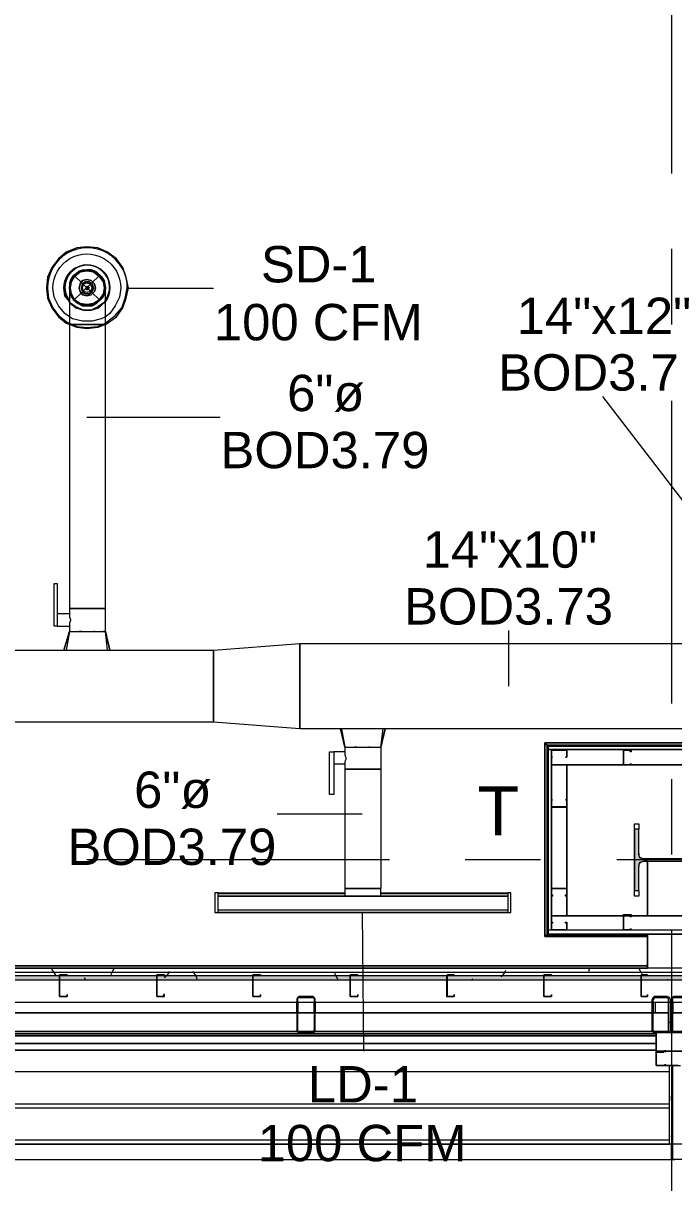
# Model space of a CAD drawing. Header units: metres. Extents: x 29 to 268, y -7 to 151.
# Drawn here: x 62.389 to 65.117, y 9.655 to 14.518 of the extents above; entities that cross this region are included whole.
import ezdxf

# ---------------------------------------------------------------- set-up
doc = ezdxf.new("R2010")
doc.units = ezdxf.units.M
doc.layers.add('HVAC - Ductos', color=5, linetype='Continuous', lineweight=50)
doc.layers.add('PDF2_Geometry', color=7, linetype='Continuous', true_color=0xaaaaaa)
doc.layers.add('PDF2_Solid Fills', color=7, linetype='Continuous', true_color=0xffffff)
doc.layers.add('PDF2_Text', color=7, linetype='Continuous')
doc.styles.add('PDF Helvetica', font='')
doc.styles.get('PDF Helvetica').set_extended_font_data('Helvetica')

msp = doc.modelspace()

# ---------------------------------------------------------------- hatches: boundary and pattern name
at = {"layer": 'PDF2_Solid Fills', "lineweight": 0, "transparency": 33554559}
for points in [[(65.2455, 11.1377), (65.2409, 11.0231), (65.2272, 11.0185), (64.9888, 11.0139), (64.9888, 11.0185), (64.9751, 11.0185), (64.9751, 11.0323), (64.9705, 11.0323), (64.9705, 11.1377), (64.9522, 11.1377), (64.9522, 10.881), (64.9705, 10.881), (64.9705, 10.9865), (64.9751, 11.0047), (65.2409, 11.0047), (65.2455, 11.0002), (65.2455, 10.881), (65.2592, 10.881), (65.2592, 11.1377)], [(65.1034, 10.4319), (65.0988, 10.4364), (65.0301, 10.4364), (65.0255, 10.4273), (65.0255, 10.2944), (65.0301, 10.2989), (65.0346, 10.4319), (65.0942, 10.4319), (65.0942, 10.2898), (65.0346, 10.2944), (65.0301, 10.2944), (65.0301, 10.2852), (65.0988, 10.2898)]]:
    msp.add_hatch(color=256, dxfattribs=at).paths.add_polyline_path(points)
h = msp.add_hatch(color=256, dxfattribs=at)
h.paths.add_polyline_path([(48.7362, 10.5052), (48.7362, 10.5235), (46.7241, 10.5235), (46.7241, 10.5052)])
h.paths.add_polyline_path([(93.204, 10.5052), (93.204, 10.5235), (91.3708, 10.5235), (91.3708, 10.5052)])
h.paths.add_polyline_path([(91.3662, 10.5052), (91.3662, 10.5235), (89.3403, 10.5235), (89.3403, 10.5052)])
h.paths.add_polyline_path([(89.3357, 10.5052), (89.3357, 10.5235), (88.529, 10.5235), (88.529, 10.5052)])
h.paths.add_polyline_path([(88.5245, 10.5052), (88.5245, 10.5235), (86.4986, 10.5235), (86.4986, 10.5052)])
h.paths.add_polyline_path([(86.494, 10.5052), (86.494, 10.5235), (84.4682, 10.5235), (84.4682, 10.5052)])
h.paths.add_polyline_path([(84.4636, 10.5052), (84.4636, 10.5235), (83.6569, 10.5235), (83.6569, 10.5052)])
h.paths.add_polyline_path([(83.6523, 10.5052), (83.6523, 10.5235), (81.6265, 10.5235), (81.6265, 10.5052)])
h.paths.add_polyline_path([(81.6219, 10.5052), (81.6219, 10.5235), (78.7847, 10.5235), (78.7847, 10.5052)])
h.paths.add_polyline_path([(78.7802, 10.5052), (78.7802, 10.5235), (76.7543, 10.5235), (76.7543, 10.5052)])
h.paths.add_polyline_path([(76.7497, 10.5052), (76.7497, 10.5235), (73.9126, 10.5235), (73.9126, 10.5052)])
h.paths.add_polyline_path([(73.9081, 10.5052), (73.9081, 10.5235), (71.8822, 10.5235), (71.8822, 10.5052)])
h.paths.add_polyline_path([(71.8776, 10.5052), (71.8776, 10.5235), (71.071, 10.5235), (71.071, 10.5052)])
h.paths.add_polyline_path([(71.0664, 10.5052), (71.0664, 10.5235), (69.0405, 10.5235), (69.0405, 10.5052)])
h.paths.add_polyline_path([(69.036, 10.5052), (69.036, 10.5235), (67.01, 10.5235), (67.01, 10.5052)])
h.paths.add_polyline_path([(67.0055, 10.5052), (67.0055, 10.5235), (66.1988, 10.5235), (66.1988, 10.5052)])
h.paths.add_polyline_path([(66.1942, 10.5052), (66.1942, 10.5235), (64.1684, 10.5235), (64.1684, 10.5052)])
h.paths.add_polyline_path([(64.1638, 10.5052), (64.1638, 10.5235), (62.1379, 10.5235), (62.1379, 10.5052)])
h.paths.add_polyline_path([(62.1334, 10.5052), (62.1334, 10.5235), (61.3267, 10.5235), (61.3267, 10.5052)])
h.paths.add_polyline_path([(61.3221, 10.5052), (61.3221, 10.5235), (59.2963, 10.5235), (59.2963, 10.5052)])
h.paths.add_polyline_path([(59.2917, 10.5052), (59.2917, 10.5235), (56.4546, 10.5235), (56.4546, 10.5052)])
h.paths.add_polyline_path([(56.45, 10.5052), (56.45, 10.5235), (54.4242, 10.5235), (54.4242, 10.5052)])
h.paths.add_polyline_path([(54.4196, 10.5052), (54.4196, 10.5235), (51.5824, 10.5235), (51.5824, 10.5052)])
h.paths.add_polyline_path([(51.5778, 10.5052), (51.5778, 10.5235), (49.552, 10.5235), (49.552, 10.5052)])
h.paths.add_polyline_path([(49.5474, 10.5052), (49.5474, 10.5235), (48.7408, 10.5235), (48.7408, 10.5052)])
h = msp.add_hatch(color=256, dxfattribs=at)
h.paths.add_polyline_path([(63.6092, 10.4273), (63.6047, 10.2944), (63.5404, 10.2898), (63.6092, 10.2852), (63.6092, 10.2898), (63.6138, 10.4273)])
h.paths.add_polyline_path([(63.6092, 10.4319), (63.6092, 10.4364), (63.545, 10.4364)])
h.paths.add_polyline_path([(63.5404, 10.4273), (63.5359, 10.4273), (63.5359, 10.2944)])
h = msp.add_hatch(color=256, dxfattribs=at)
h.paths.add_polyline_path([(65.1126, 10.4319), (65.1126, 10.4364), (65.108, 10.4364)])
h.paths.add_polyline_path([(65.1813, 10.2898), (65.1859, 10.4258), (65.1859, 10.4273), (65.1813, 10.4273), (65.1767, 10.2944), (65.1126, 10.2898), (65.1813, 10.2852)])
h.paths.add_polyline_path([(65.1126, 10.4273), (65.108, 10.4273), (65.108, 10.2944)])
h.paths.add_polyline_path([(65.1813, 10.4319), (65.1813, 10.4364), (65.1172, 10.4364)])

# ---------------------------------------------------------------- linework, layer by layer
at = {"layer": 'HVAC - Ductos', "lineweight": 0}
for points in [[(62.5642, 11.8894), (62.5596, 11.8894), (62.5825, 11.9673), (62.5871, 11.9673), (62.5917, 11.9673), (62.6009, 11.9673), (62.6192, 11.9673), (62.6375, 11.9673), (62.6559, 11.9673), (62.6743, 11.9673), (62.6925, 11.9673), (62.7109, 11.9673), (62.7246, 11.9673), (62.7292, 11.9673), (62.7338, 11.9673), (62.7338, 12.0636), (62.7292, 12.0636), (62.7246, 12.0636), (62.7109, 12.0636), (62.6925, 12.0636), (62.6743, 12.0636), (62.6559, 12.0636), (62.6375, 12.0636), (62.6192, 12.0636), (62.6009, 12.0636), (62.5917, 12.0636), (62.5825, 12.0636), (62.5917, 12.0636), (62.6009, 12.0636), (62.6192, 12.0636), (62.6375, 12.0636), (62.6559, 12.0636), (62.6743, 12.0636), (62.6925, 12.0636), (62.7109, 12.0636), (62.7246, 12.0636), (62.7292, 12.0636), (62.7338, 12.0636), (62.7338, 13.2552), (62.743, 13.2598), (62.7797, 13.2873), (62.8071, 13.3239), (62.8209, 13.3652), (62.8301, 13.4065), (62.8209, 13.4523), (62.8071, 13.4935), (62.7797, 13.5302), (62.743, 13.5577), (62.7017, 13.5761), (62.6559, 13.5807), (62.6146, 13.5761), (62.5688, 13.5577), (62.5367, 13.5302), (62.5092, 13.4935), (62.4909, 13.4523), (62.4863, 13.4065), (62.4909, 13.3652), (62.5092, 13.3239), (62.5367, 13.2873), (62.5688, 13.2598), (62.5825, 13.2552), (62.5825, 12.0636), (62.5825, 12.0406), (62.5321, 12.0406), (62.5321, 12.0361), (62.5321, 12.0315), (62.5321, 12.0269), (62.5321, 12.0223), (62.5321, 12.0177), (62.5321, 12.0085), (62.5321, 12.0039), (62.5321, 11.9993), (62.5321, 11.9948), (62.5321, 11.9902), (62.5825, 11.9902), (62.5825, 11.9673), (62.5688, 11.8894)], [(62.6238, 13.4798), (62.6284, 13.4798), (62.6559, 13.4844), (62.6743, 13.4798), (62.6925, 13.4707), (62.7109, 13.4615), (62.72, 13.4477), (62.7292, 13.4294), (62.7292, 13.4065), (62.7292, 13.3881), (62.72, 13.3698), (62.7109, 13.3561), (62.6925, 13.3469), (62.6743, 13.3377), (62.6559, 13.3331), (62.6375, 13.3377), (62.6192, 13.3469), (62.6055, 13.3561), (62.5917, 13.3698), (62.5871, 13.3881), (62.5825, 13.4065), (62.5871, 13.4294), (62.5917, 13.4477), (62.6009, 13.4615), (62.6192, 13.4752), (62.6375, 13.4844), (62.6559, 13.4844), (62.6375, 13.4798), (62.6192, 13.4707), (62.6055, 13.4615), (62.5917, 13.4477), (62.5825, 13.4294), (62.5825, 13.4065), (62.5825, 13.4019), (62.5825, 13.3881), (62.5917, 13.3698), (62.6009, 13.3561), (62.6192, 13.3423), (62.6375, 13.3331), (62.6559, 13.3331), (62.6788, 13.3331), (62.6971, 13.3423), (62.7109, 13.3561), (62.688, 13.3423), (62.688, 13.3377), (62.6834, 13.3377)], [(62.5871, 13.3789), (62.6009, 13.3561), (62.6284, 13.3377), (62.6559, 13.3331), (62.688, 13.3377), (62.7109, 13.3561), (62.7292, 13.3789), (62.7109, 13.3561), (62.688, 13.3377), (62.6559, 13.3331), (62.6284, 13.3377), (62.6009, 13.3561), (62.5871, 13.3789), (62.5825, 13.4065), (62.5871, 13.3789), (62.5871, 13.3835), (62.5825, 13.4065), (62.5871, 13.434), (62.5871, 13.4386), (62.6009, 13.4615), (62.6284, 13.4798)], [(62.5871, 13.4386), (62.5871, 13.434), (62.5871, 13.4386), (62.5917, 13.4477), (62.6009, 13.4615), (62.6192, 13.4752), (62.6238, 13.4798)], [(62.5917, 13.4386), (62.6055, 13.4615), (62.6238, 13.4752), (62.6055, 13.4615)], [(62.6284, 13.4798), (62.6375, 13.4844), (62.6559, 13.4844), (62.6788, 13.4844), (62.6834, 13.4798), (62.688, 13.4798), (62.688, 13.4752), (62.688, 13.4798), (62.6834, 13.4798)], [(62.6284, 13.4798), (62.6284, 13.4798)], [(62.633, 13.4752), (62.6559, 13.4844), (62.6788, 13.4798)], [(62.688, 13.4798), (62.6834, 13.4798), (62.6559, 13.4844), (62.633, 13.4798)], [(62.7292, 13.3835), (62.7292, 13.3789), (62.7246, 13.3789), (62.7109, 13.3561), (62.7246, 13.3698), (62.7292, 13.3881), (62.7338, 13.4019), (62.7338, 13.4065), (62.7292, 13.4294), (62.7246, 13.4477), (62.7109, 13.4615), (62.6925, 13.4752), (62.6743, 13.4844), (62.6559, 13.4844), (62.688, 13.4798), (62.7109, 13.4615), (62.7292, 13.4386), (62.7338, 13.4065)], [(62.688, 13.4798), (62.6971, 13.4752), (62.7109, 13.4615), (62.7246, 13.4477), (62.7246, 13.4386), (62.7292, 13.4386), (62.7292, 13.434), (62.7292, 13.4294), (62.7338, 13.4065), (62.7338, 13.4019)], [(62.7246, 13.4386), (62.7109, 13.4615), (62.688, 13.4752), (62.7109, 13.4615), (62.7246, 13.4386), (62.7292, 13.434), (62.7338, 13.4111)], [(62.6009, 13.4615), (62.5871, 13.4386), (62.5825, 13.4065)], [(62.5825, 13.4111), (62.5871, 13.434)], [(62.5871, 13.434), (62.5825, 13.4294), (62.5825, 13.4065), (62.5825, 13.4019)], [(62.7246, 13.4386), (62.7292, 13.4386), (62.7292, 13.434)], [(62.7246, 13.434), (62.7292, 13.4065), (62.7246, 13.3835)], [(62.5825, 13.4065), (62.5825, 13.4065)], [(62.5825, 13.4065), (62.5825, 13.4019), (62.5825, 13.3835), (62.5825, 13.3561), (62.5825, 13.3194), (62.5825, 13.2735), (62.5825, 13.2552), (62.5917, 13.2552), (62.6009, 13.2552), (62.6192, 13.2552), (62.6375, 13.2552), (62.6559, 13.2552), (62.6743, 13.2552), (62.6925, 13.2552), (62.7109, 13.2552), (62.7246, 13.2552), (62.7292, 13.2552), (62.7338, 13.2552), (62.7338, 13.3011), (62.7338, 13.3377), (62.7338, 13.3744), (62.7338, 13.3973), (62.7338, 13.4065)], [(62.5871, 13.3789), (62.5871, 13.3789)], [(62.6788, 13.3377), (62.6559, 13.3331), (62.633, 13.3377), (62.6284, 13.3377), (62.6238, 13.3423), (62.6055, 13.3561), (62.5917, 13.3789)], [(62.7338, 13.4065), (62.7292, 13.3789), (62.7338, 13.4065)], [(62.8301, 13.4065), (63.1875, 13.4065)], [(62.7338, 13.2873), (62.7154, 13.2781), (62.6788, 13.269), (62.6375, 13.269), (62.5963, 13.2781), (62.5825, 13.2873)], [(62.5825, 13.2598), (62.6146, 13.2461), (62.6559, 13.2415), (62.7017, 13.2461), (62.7338, 13.2598)], [(62.7338, 13.2552), (62.7017, 13.2415), (62.6559, 13.2369), (62.6146, 13.2415), (62.5825, 13.2552)], [(62.7338, 13.2552), (62.7292, 13.2552), (62.7246, 13.2552), (62.7109, 13.2552), (62.6925, 13.2552), (62.6743, 13.2552), (62.6559, 13.2552), (62.6375, 13.2552), (62.6192, 13.2552), (62.6009, 13.2552), (62.5917, 13.2552), (62.5825, 13.2552)], [(65.8184, 12.2561), (65.3555, 12.2561), (64.8192, 12.9527)], [(62.6559, 12.8656), (63.2151, 12.8656)], [(62.5825, 12.0406), (62.5825, 12.0361), (62.5825, 12.0269), (62.5871, 12.0177), (62.5871, 12.0131), (62.5825, 12.0039), (62.5825, 11.9948), (62.5825, 11.9902)], [(62.5871, 11.9673), (62.5825, 11.9673), (62.5596, 11.8894), (62.5642, 11.8894), (62.5688, 11.8894), (62.5734, 11.8894), (62.5825, 11.8894)], [(62.6009, 11.9673), (62.6284, 11.9673), (62.633, 11.9673), (62.6284, 11.9673), (62.6238, 11.9673)], [(62.6559, 11.9673), (62.6605, 11.9673)], [(62.6743, 11.8894), (62.6788, 11.8894), (62.6925, 11.8894), (62.7017, 11.8894), (62.7063, 11.8894), (62.7109, 11.8894), (62.7292, 11.8894), (62.743, 11.8894), (62.7338, 11.9673), (62.7292, 11.9673), (62.7246, 11.9673)], [(62.7063, 11.9673), (62.7109, 11.9673)], [(62.7521, 11.8894), (62.7338, 11.9673), (62.7521, 11.8894)], [(64.4251, 11.7381), (64.4251, 11.9719)], [(63.1875, 11.8894), (63.5496, 11.9169)], [(63.5496, 11.9169), (63.5496, 11.5593)], [(62.5871, 11.8894), (62.6009, 11.8894), (62.6055, 11.8894)], [(62.61, 11.8894), (62.6146, 11.8894), (62.6238, 11.8894), (62.6375, 11.8894), (62.6421, 11.8894), (62.6467, 11.8894), (62.6697, 11.8894)], [(62.7475, 11.8894), (62.7521, 11.8894), (62.7475, 11.8894)], [(63.1875, 11.5869), (63.1875, 11.8894)], [(63.5496, 11.5593), (63.1875, 11.5869)], [(63.7238, 11.5593), (63.7376, 11.4815), (63.7376, 11.4631), (63.6917, 11.4631), (63.6917, 11.2843), (63.6734, 11.2843), (63.6734, 11.4631), (63.6917, 11.4631)], [(63.7376, 11.5593), (63.7284, 11.5593), (63.7238, 11.5593), (63.7192, 11.5593)], [(63.7192, 11.5593), (63.7376, 11.4815), (63.7192, 11.5593)], [(63.7192, 11.5593), (63.7192, 11.5593)], [(63.7605, 11.5593), (63.7421, 11.5593)], [(63.8842, 11.5593), (63.8659, 11.5593), (63.8613, 11.5593), (63.8567, 11.5593), (63.8476, 11.5593), (63.8338, 11.5593), (63.8292, 11.5593), (63.8246, 11.5593), (63.8017, 11.5593), (63.7971, 11.5593), (63.7926, 11.5593), (63.7788, 11.5593), (63.7697, 11.5593), (63.7651, 11.5593)], [(63.9071, 11.5593), (63.8888, 11.4815), (63.9071, 11.5593), (63.9026, 11.5593)], [(63.8888, 11.4815), (63.898, 11.5593), (63.8888, 11.5593)], [(63.8934, 11.5593), (63.8934, 11.5593)], [(63.9071, 11.5593), (63.9071, 11.5593)], [(63.7376, 11.4815), (63.7421, 11.4815), (63.7376, 11.4815), (63.7421, 11.4815), (63.7467, 11.4815), (63.7605, 11.4815), (63.7743, 11.4815), (63.7926, 11.4815), (63.8109, 11.4815), (63.8338, 11.4815), (63.8521, 11.4815), (63.8659, 11.4815), (63.8797, 11.4815), (63.8842, 11.4815), (63.8888, 11.4815), (63.8888, 11.3898), (63.8842, 11.3898), (63.8797, 11.3898), (63.8659, 11.3898), (63.8521, 11.3898), (63.8338, 11.3898), (63.8109, 11.3898), (63.7926, 11.3898), (63.7743, 11.3898), (63.7605, 11.3898), (63.7467, 11.3898), (63.7376, 11.3898), (63.7376, 10.8902), (63.7467, 10.8902), (63.7605, 10.8902), (63.7743, 10.8902), (63.7926, 10.8902), (63.8109, 10.8902), (63.8338, 10.8902), (63.8521, 10.8902), (63.8659, 10.8902), (63.8797, 10.8902), (63.8842, 10.8902), (63.8888, 10.8902)], [(63.6917, 11.4585), (63.6917, 11.4539), (63.6917, 11.4493), (63.6917, 11.4448), (63.6917, 11.4356), (63.6917, 11.431), (63.6917, 11.4219), (63.6917, 11.4173), (63.6917, 11.4127), (63.7376, 11.4127), (63.7376, 11.3898), (63.7467, 11.3898), (63.7605, 11.3898), (63.7743, 11.3898), (63.7926, 11.3898), (63.8109, 11.3898), (63.8338, 11.3898), (63.8521, 11.3898), (63.8659, 11.3898), (63.8797, 11.3898), (63.8842, 11.3898), (63.8888, 11.3898), (63.8888, 10.8902), (63.8842, 10.8902), (63.8751, 10.8902), (63.8659, 10.8902), (63.8521, 10.8902), (63.8338, 10.8902), (63.8109, 10.8902), (63.7926, 10.8902), (63.7743, 10.8902), (63.7605, 10.8902), (63.7467, 10.8902), (63.7421, 10.8902), (63.7376, 10.8902), (63.7376, 10.8581), (63.7421, 10.8581), (63.7467, 10.8581), (63.7605, 10.8581), (63.7743, 10.8581), (63.7926, 10.8581), (63.8109, 10.8581), (63.8338, 10.8581), (63.8521, 10.8581), (63.8659, 10.8581), (63.8751, 10.8581), (63.8842, 10.8581), (63.8888, 10.8581), (63.8888, 10.8902), (63.8842, 10.8902)], [(63.7376, 11.4631), (63.7376, 11.4585), (63.7376, 11.4539), (63.7376, 11.4493), (63.7421, 11.4402), (63.7421, 11.431), (63.7376, 11.4219), (63.7376, 11.4173), (63.7376, 11.4127)], [(63.8109, 11.2019), (63.4534, 11.2019)], [(63.2059, 10.8489), (63.2059, 10.8673), (63.2059, 10.8719), (63.7376, 10.8719)], [(63.7376, 10.8673), (63.2059, 10.8673)], [(63.2059, 10.8398), (63.2059, 10.8444), (63.2059, 10.8489), (63.2059, 10.8535)], [(63.2059, 10.8489), (63.2059, 10.8489)], [(63.8888, 10.8719), (64.4205, 10.8719), (64.4205, 10.8673), (64.4205, 10.8489)], [(64.4205, 10.8673), (63.8888, 10.8673)], [(64.4205, 10.8535), (64.4205, 10.8489), (64.4205, 10.8444), (64.4205, 10.8398)], [(64.4205, 10.8489), (64.4205, 10.8489)], [(64.4205, 10.8169), (64.4205, 10.8123), (64.4205, 10.8077), (64.4205, 10.7894), (63.2059, 10.7894), (64.4205, 10.7894)], [(63.2059, 10.7894), (63.2059, 10.8077), (63.2059, 10.8123), (63.2059, 10.8169)], [(63.2059, 10.8031), (63.2059, 10.8077), (63.2059, 10.8123)], [(64.4205, 10.8123), (64.4205, 10.8077), (64.4205, 10.8031)], [(63.8109, 10.7894), (63.8154, 10.2073)]]:
    msp.add_lwpolyline(points, dxfattribs=at)
for points in [[(62.7338, 13.2598), (62.7384, 13.2644), (62.7751, 13.2919), (62.8025, 13.3239), (62.8163, 13.3652), (62.8255, 13.4065, 1.013803), (62.4909, 13.4065), (62.4955, 13.3652), (62.5138, 13.3239), (62.5367, 13.2919), (62.5734, 13.2644), (62.5825, 13.2598)], [(62.5825, 13.2873), (62.5642, 13.3011), (62.5367, 13.3331), (62.5184, 13.3698), (62.5138, 13.4065, -1.012829), (62.798, 13.4065), (62.7934, 13.3698), (62.7751, 13.3331), (62.7521, 13.3011), (62.7338, 13.2873)]]:
    msp.add_lwpolyline(points, format="xyb", dxfattribs=at)
msp.add_lwpolyline([(62.7521, 13.4065, 1.009852), (62.5596, 13.4065, -1.389682), (62.7338, 13.3515), (62.7475, 13.3744), (62.7521, 13.4065), (62.743, 13.3744), (62.7338, 13.3561, 1.403802), (62.5642, 13.4065), (62.5688, 13.3744), (62.5825, 13.3561, -1.40367)], format="xyb", close=True, dxfattribs=at)
for points in [[(62.7246, 13.3835), (62.7063, 13.3561), (62.6834, 13.3423), (62.6559, 13.3377), (62.6284, 13.3423), (62.6055, 13.3561), (62.5917, 13.3835), (62.5871, 13.4065), (62.5917, 13.434), (62.6055, 13.4569), (62.6284, 13.4752), (62.6559, 13.4798), (62.6834, 13.4752), (62.7063, 13.4569), (62.7246, 13.434), (62.7292, 13.4065)], [(62.633, 13.4798), (62.6284, 13.4798), (62.6238, 13.4752), (62.6284, 13.4798)], [(62.6284, 13.4248), (62.6238, 13.4065), (62.6284, 13.4248), (62.6375, 13.4386), (62.6559, 13.4431), (62.6743, 13.4386), (62.688, 13.4248), (62.6925, 13.4065), (62.688, 13.4248), (62.6743, 13.4386), (62.6559, 13.4431), (62.6375, 13.4386)], [(62.6375, 13.4248), (62.633, 13.4065), (62.6375, 13.4248), (62.6467, 13.434), (62.6651, 13.434), (62.6788, 13.4248), (62.6834, 13.4065), (62.6788, 13.4248), (62.6651, 13.434), (62.6513, 13.434)], [(62.6697, 13.3927), (62.6559, 13.3881), (62.6421, 13.3927), (62.6375, 13.4065), (62.6421, 13.4248), (62.6559, 13.4294), (62.6697, 13.4248), (62.6788, 13.4065)], [(62.5596, 13.4065), (62.5642, 13.3744), (62.5825, 13.3515), (62.5642, 13.3744)], [(62.688, 13.3927), (62.6925, 13.4065), (62.688, 13.3927), (62.6743, 13.3789), (62.6559, 13.3744), (62.6375, 13.3789), (62.6284, 13.3927), (62.6238, 13.4065), (62.6284, 13.3927), (62.6375, 13.3789), (62.6559, 13.3744), (62.6743, 13.3789)], [(62.6788, 13.3927), (62.6834, 13.4065), (62.6788, 13.3927), (62.6651, 13.3835), (62.6467, 13.3835), (62.6375, 13.3927), (62.633, 13.4065), (62.6375, 13.3927), (62.6513, 13.3835), (62.6651, 13.3835)], [(62.6605, 13.4111), (62.6559, 13.4111), (62.6513, 13.4065), (62.6559, 13.4157), (62.6605, 13.4157), (62.6651, 13.4065), (62.6605, 13.4019), (62.6559, 13.4019), (62.6513, 13.4065), (62.6559, 13.4019), (62.6605, 13.4019), (62.6605, 13.4065)], [(62.7338, 13.3561), (62.7292, 13.3469), (62.7017, 13.3285), (62.6743, 13.3148), (62.6421, 13.3148), (62.61, 13.3285), (62.5825, 13.3469), (62.61, 13.3239), (62.6421, 13.3148), (62.6743, 13.3148), (62.7063, 13.3239), (62.7292, 13.3469), (62.7338, 13.3515), (62.7292, 13.3469)], [(62.5825, 13.3469), (62.61, 13.3285), (62.6421, 13.3148), (62.6743, 13.3148), (62.7017, 13.3285), (62.7292, 13.3469), (62.7063, 13.3239), (62.6743, 13.3148), (62.6421, 13.3148), (62.61, 13.3239), (62.5825, 13.3469), (62.5825, 13.3515), (62.5825, 13.3469), (62.5825, 13.3561)], [(62.5184, 12.169), (62.5321, 12.169), (62.5321, 11.9902), (62.5184, 11.9902)], [(65.6396, 11.5593), (65.6396, 12.0681), (65.4884, 11.9169), (65.4884, 11.5593), (63.5496, 11.5593), (63.5496, 11.9169), (65.4884, 11.9169), (65.4884, 11.5593)], [(62.688, 11.9673), (62.6834, 11.9673)], [(63.1875, 11.5869), (61.2992, 11.5869), (61.2992, 11.8894), (63.1875, 11.8894)], [(62.7521, 11.8894), (62.7475, 11.8894)], [(63.7788, 11.4815), (63.7834, 11.4815), (63.788, 11.4815), (63.7834, 11.4815)], [(63.8384, 11.4815), (63.843, 11.4815)], [(63.1921, 10.7894), (63.2059, 10.7894), (63.2059, 10.8719), (63.1921, 10.8719)], [(63.2059, 10.8581), (64.4205, 10.8581), (63.2059, 10.8581), (64.4205, 10.8581), (64.4205, 10.7985), (63.2059, 10.7985)], [(64.4342, 10.7894), (64.4342, 10.8719), (64.4205, 10.8719), (64.4205, 10.7894)]]:
    msp.add_lwpolyline(points, close=True, dxfattribs=at)
at = {"layer": 'PDF2_Geometry', "lineweight": 0}
for points in [[(65.108, 15.1573), (65.108, 13.8877)], [(65.108, 13.5715), (65.108, 13.2552)], [(65.108, 12.9343), (65.108, 11.6648)], [(65.6488, 11.486), (64.5855, 11.486), (65.6488, 11.486), (64.5855, 11.486), (64.5855, 11.4081), (64.5855, 10.7756), (64.5855, 10.6977), (64.5855, 11.486), (64.5855, 11.4906), (64.5809, 11.4952), (64.5763, 11.4952), (64.5763, 11.4998), (65.658, 11.4998)], [(65.6488, 11.486), (64.5855, 11.486), (64.5855, 11.4906), (64.5809, 11.4952), (64.5763, 11.4952), (64.5763, 11.4998), (65.658, 11.4998)], [(65.658, 11.4998), (64.5763, 11.4998), (64.5763, 10.6886), (64.5809, 10.6886), (64.5809, 10.6931), (64.5855, 10.6977), (65.0072, 10.6977), (64.5855, 10.6977), (64.5855, 10.6931), (65.0072, 10.6931), (64.5855, 10.6931), (64.5855, 10.6977), (65.0072, 10.6977), (64.5855, 10.6977), (64.5855, 11.486), (64.5901, 11.486), (64.5901, 10.6977), (64.5901, 10.716), (65.6305, 10.716)], [(65.6305, 10.6977), (64.5901, 10.6977), (64.5855, 10.6977), (65.0072, 10.6977), (64.5855, 10.6977), (64.5855, 11.4906), (65.6488, 11.4906), (64.5855, 11.4906), (65.6488, 11.4906), (64.5855, 11.4906), (64.5855, 10.6931), (64.5855, 10.6977), (64.5809, 10.6931), (64.5809, 10.6886), (64.5763, 10.6886), (64.5763, 11.4998), (64.5763, 10.6886), (64.5809, 10.6886), (64.5809, 10.6931), (64.5855, 10.6977), (64.5855, 11.486), (64.5855, 11.4906), (64.5809, 11.4952), (64.5763, 11.4952), (64.5763, 11.4998), (64.5763, 10.6886), (65.0072, 10.6886), (64.5763, 10.6886), (64.5809, 10.6886), (64.5809, 10.6931), (64.5855, 10.6977), (64.5855, 11.4906), (64.5855, 10.6931), (64.5855, 10.6977), (64.5855, 11.486), (65.6488, 11.486)], [(65.658, 11.4998), (64.5763, 11.4998), (64.5763, 11.4952), (64.5809, 11.4952), (64.5855, 11.4906), (64.5855, 11.486), (64.5855, 10.6977), (65.5663, 10.6977)], [(64.5855, 11.486), (64.5855, 11.486)], [(64.5855, 11.486), (65.6488, 11.486), (64.5855, 11.486)], [(65.6442, 11.486), (64.5901, 11.486), (64.5901, 11.4723), (65.6442, 11.4723)], [(64.6038, 11.4677), (64.6038, 11.4677)], [(64.6084, 11.4402), (64.6084, 11.4402)], [(64.6634, 11.4402), (64.6634, 11.4402)], [(64.9063, 11.4677), (64.9063, 11.4677)], [(64.9063, 11.4081), (64.9063, 11.4081)], [(64.9063, 11.4081), (64.9063, 11.4081)], [(65.108, 11.3485), (65.108, 11.0323)], [(64.6038, 11.234), (64.6038, 11.234)], [(64.6084, 11.2615), (64.6084, 11.2615)], [(64.6634, 11.2615), (64.6634, 11.2615)], [(64.9705, 10.881), (64.9705, 10.8581), (64.9522, 10.8581), (64.9522, 11.1606), (64.9705, 11.1606), (64.9705, 11.1377)], [(63.9255, 11.0093), (62.6559, 11.0093)], [(64.558, 11.0093), (64.2417, 11.0093)], [(66.1484, 11.0093), (64.8788, 11.0093)], [(64.9705, 11.0369), (64.9705, 11.0277)], [(64.9705, 11.0231), (64.9797, 11.0185), (64.9934, 11.0139), (65.2226, 11.0139), (65.2363, 11.0185), (65.2409, 11.0231)], [(65.0072, 11.0047), (65.0072, 10.7756), (65.0072, 11.0047), (64.9934, 11.0047), (64.9797, 11.0002), (64.9705, 10.991), (64.9705, 10.9819)], [(64.6038, 10.8902), (64.6038, 10.8902)], [(64.6038, 10.8902), (64.6038, 10.8902)], [(64.9063, 10.7756), (64.9063, 10.7756)], [(64.5855, 10.6977), (65.6442, 10.6977), (64.5855, 10.6977)], [(64.6038, 10.716), (64.6038, 10.716)], [(64.6038, 10.716), (64.6038, 10.716)], [(64.9063, 10.716), (64.9063, 10.716)], [(64.9063, 10.716), (64.9063, 10.716)], [(65.108, 10.7115), (65.108, 9.176)], [(93.204, 10.5556), (46.7241, 10.5556), (46.7241, 10.5281), (46.7241, 10.4364), (46.7241, 10.4136), (93.204, 10.4136)], [(56.0099, 10.5556), (65.0072, 10.5556)], [(65.0072, 10.5556), (56.0099, 10.5556)], [(56.0099, 10.5556), (65.0072, 10.5556)], [(65.0072, 10.5556), (56.0099, 10.5556)], [(56.0099, 10.5556), (65.0072, 10.5556)], [(56.0099, 10.5556), (65.0072, 10.5556)], [(56.0099, 10.5556), (65.0072, 10.5556)], [(65.0072, 10.5556), (56.0099, 10.5556)], [(56.0099, 10.5556), (65.0072, 10.5556)], [(65.0072, 10.5556), (56.0099, 10.5556)], [(93.204, 10.5373), (46.7241, 10.5373)], [(64.1638, 10.5052), (63.7605, 10.5052), (63.3525, 10.5052), (62.9493, 10.5052), (62.5413, 10.5052), (62.1379, 10.5052), (61.7301, 10.5052), (61.3267, 10.5052)], [(64.1638, 10.5235), (63.7605, 10.5235), (63.3525, 10.5235), (62.9493, 10.5235), (62.5413, 10.5235), (62.1379, 10.5235)], [(66.1942, 10.5235), (65.7909, 10.5235), (65.383, 10.5235), (64.9797, 10.5235), (64.5717, 10.5235), (64.1684, 10.5235)], [(66.1942, 10.5052), (65.7909, 10.5052), (65.383, 10.5052), (64.9797, 10.5052), (64.5717, 10.5052), (64.1684, 10.5052)], [(63.5359, 10.3677), (63.5359, 10.4136)], [(63.5404, 10.4136), (63.5404, 10.3677)], [(63.568, 10.4319), (63.5726, 10.4364)], [(63.6092, 10.3677), (63.6092, 10.4136)], [(63.6138, 10.4136), (63.6138, 10.3677)], [(65.0301, 10.4136), (65.0301, 10.3677)], [(65.0392, 10.4136), (65.0392, 10.3677)], [(65.0759, 10.4319), (65.0805, 10.4364)], [(65.1034, 10.3677), (65.1034, 10.4136)], [(65.108, 10.3677), (65.108, 10.4136)], [(65.1126, 10.4136), (65.1126, 10.3677)], [(63.5359, 10.3998), (63.5404, 10.4044)], [(65.0255, 10.3769), (65.0301, 10.386)], [(63.6092, 10.3493), (63.6138, 10.3539)], [(65.0942, 10.3264), (65.1034, 10.331)], [(65.108, 10.3402), (65.1126, 10.3448)], [(63.545, 10.2852), (63.5496, 10.2898)], [(65.1355, 10.1477), (65.0805, 10.1477), (65.0759, 10.1477), (65.0805, 10.1477), (65.0805, 10.1523), (65.0805, 10.1477), (65.0805, 10.1523), (65.0805, 10.1477), (65.085, 10.1477), (65.0896, 10.1477), (65.085, 10.1477), (65.0988, 10.1477), (65.0942, 10.1477), (65.0988, 10.1477), (65.085, 10.1477), (65.0438, 10.1477), (65.0438, 10.1523), (65.0438, 10.2027), (65.0438, 10.2073), (65.0438, 10.2119), (65.0438, 10.2806), (65.0438, 10.2852), (65.0438, 10.2806), (65.0438, 10.2119), (65.0438, 10.2073), (65.0438, 10.2027), (65.0438, 10.1523), (65.0438, 10.1477), (65.085, 10.1477), (65.1355, 10.1477)], [(65.053, 10.2852), (65.0576, 10.2898)], [(65.0942, 10.2852), (65.1126, 10.2852), (65.0942, 10.2852)], [(65.0942, 10.2852), (65.1126, 10.2852), (65.0942, 10.2852)], [(63.5359, 10.2119), (63.6092, 10.2119)], [(65.0805, 10.2027), (65.0805, 10.2073), (65.0805, 10.2119)], [(65.0805, 10.2119), (65.0805, 10.2073), (65.0805, 10.2027)], [(65.0805, 10.2119), (65.0805, 10.2073), (65.0805, 10.2027)], [(65.0438, 10.2027), (65.0438, 10.2027)], [(65.0438, 10.2027), (65.0438, 10.2027)], [(62.0463, 9.8177), (62.0417, 9.8177), (62.0417, 9.7993), (62.0417, 9.7856), (62.0417, 9.7719), (62.0417, 9.7627), (62.0417, 9.7535), (65.1126, 9.7535), (65.1126, 9.7627), (65.1126, 9.7719), (65.1126, 9.7856), (65.1126, 9.7993), (65.1126, 9.8177), (65.1126, 10.1431)], [(62.0555, 10.1431), (62.0555, 9.8177), (65.0988, 9.8177), (65.0988, 10.1431)], [(65.0988, 10.1202), (62.0555, 10.1202)], [(65.0805, 10.1477), (65.0759, 10.1477), (65.0805, 10.1477), (65.1355, 10.1477), (65.1401, 10.1477), (65.1447, 10.1477)], [(65.0805, 10.1477), (65.0805, 10.1477)], [(65.0805, 10.1477), (65.0805, 10.1477)], [(65.0805, 10.1477), (65.0805, 10.1477)], [(65.1355, 10.1477), (65.085, 10.1477)], [(65.085, 10.1477), (65.085, 10.1477)], [(65.108, 10.1431), (65.108, 9.8177)], [(65.1217, 10.1477), (65.1126, 10.1477), (65.1217, 10.1477)], [(65.108, 10.001), (65.108, 10.0194)], [(62.0555, 9.9873), (65.0988, 9.9873)], [(65.0988, 9.969), (62.0555, 9.969)], [(62.0555, 9.836), (65.0988, 9.836)], [(65.108, 9.8498), (65.108, 9.8544)], [(86.5811, 9.8177), (83.5103, 9.8177), (83.5148, 9.8177), (80.4394, 9.8177), (80.4439, 9.8177), (77.3731, 9.8177), (77.3777, 9.8177), (74.3068, 9.8177), (74.3114, 9.8177), (71.2405, 9.8177), (71.2451, 9.8177), (68.1743, 9.8177), (68.1788, 9.8177), (65.108, 9.8177), (65.1126, 9.8177), (62.0417, 9.8177), (62.0463, 9.8177), (58.9755, 9.8177), (58.98, 9.8177), (55.9091, 9.8177)], [(68.1788, 9.7535), (65.108, 9.7535), (65.108, 9.7627), (65.108, 9.7719), (65.108, 9.7856), (65.108, 9.7993), (65.108, 9.8177), (65.1126, 9.8177)], [(65.0988, 9.7535), (65.108, 9.7535)], [(65.0988, 9.7535), (65.0988, 9.7535)], [(65.108, 9.7535), (65.108, 9.7535)], [(65.1126, 9.7535), (65.1217, 9.7535)], [(65.1126, 9.7535), (65.1126, 9.7535)]]:
    msp.add_lwpolyline(points, dxfattribs=at)
at = {"layer": 'PDF2_Geometry', "color": 8, "lineweight": 0, "true_color": 0x808080}
msp.add_lwpolyline([(62.72, 13.4523), (62.6788, 13.4798), (62.633, 13.4798), (62.5963, 13.4523), (62.5825, 13.4065), (62.5963, 13.3652), (62.633, 13.3377), (62.6788, 13.3377), (62.72, 13.3652), (62.7338, 13.4065)], close=True, dxfattribs=at)
for points in [[(62.6009, 13.4615), (62.7109, 13.3561)], [(62.7109, 13.4615), (62.6009, 13.3561)]]:
    msp.add_lwpolyline(points, dxfattribs=at)
at = {"layer": 'PDF2_Geometry', "lineweight": 0}
for points in [[(64.6038, 11.4723), (64.5901, 11.4723), (64.5901, 10.716), (64.6038, 10.716)], [(64.668, 11.4677), (64.6634, 11.4677), (64.6038, 11.4677), (64.6038, 11.4402), (64.6084, 11.4402), (64.6038, 11.4402), (64.6038, 11.4677), (64.6038, 11.4723), (64.6634, 11.4723), (64.668, 11.4723), (64.668, 11.4677), (64.668, 11.4402)], [(65.6305, 11.4081), (65.5663, 11.4081), (65.5663, 10.7756), (65.5663, 11.4081), (65.6305, 11.4081), (65.6305, 11.4723), (64.6038, 11.4723), (64.6038, 11.4081), (64.668, 11.4081), (65.5663, 11.4081), (64.668, 11.4081), (64.668, 10.7756), (64.6038, 10.7756), (64.668, 10.7756), (64.668, 11.4081), (64.6038, 11.4081), (64.6038, 10.7756), (64.6038, 10.716), (65.5663, 10.716), (65.6305, 10.716)], [(64.6634, 11.4402), (64.668, 11.4402)], [(64.9063, 11.4081), (64.9063, 11.4677), (64.9063, 11.4723), (64.9384, 11.4723), (64.9384, 11.4631), (64.9338, 11.4631), (64.9338, 11.4677), (64.9063, 11.4677), (64.9063, 11.4081), (64.9338, 11.4081), (64.9338, 11.4127), (64.9384, 11.4127), (64.9384, 11.4081)], [(64.668, 11.234), (64.6634, 11.2294), (64.6038, 11.2294), (64.6038, 11.234), (64.6038, 11.2615), (64.6084, 11.2615), (64.6038, 11.2615), (64.6038, 11.234), (64.6634, 11.234), (64.668, 11.234), (64.668, 11.2615)], [(64.6634, 11.2615), (64.668, 11.2615)], [(65.2455, 10.881), (65.2592, 10.881), (65.2592, 11.1377), (65.2455, 11.1377), (65.2455, 11.0323), (65.2409, 11.0185), (65.2272, 11.0139), (64.9888, 11.0139), (64.9751, 11.0185), (64.9705, 11.0323), (64.9705, 11.1377), (64.9522, 11.1377), (64.9522, 10.881), (64.9705, 10.881), (64.9705, 10.9819), (64.9751, 11.0002), (64.9888, 11.0047), (65.2272, 11.0047), (65.2409, 11.0002), (65.2455, 10.9819)], [(64.6634, 10.8581), (64.6634, 10.8627), (64.668, 10.8627), (64.668, 10.8902), (64.6634, 10.8902), (64.6038, 10.8902), (64.6038, 10.8627), (64.6084, 10.8627), (64.6084, 10.8581), (64.6038, 10.8581), (64.6038, 10.8902), (64.6634, 10.8902), (64.668, 10.8902), (64.668, 10.8581)], [(64.668, 10.716), (64.6634, 10.716), (64.6038, 10.716), (64.6038, 10.7481), (64.6084, 10.7481), (64.6084, 10.7435), (64.6038, 10.7435), (64.6038, 10.716), (64.6634, 10.716), (64.668, 10.716), (64.668, 10.7435), (64.6634, 10.7435), (64.6634, 10.7481), (64.668, 10.7481)], [(65.5663, 10.716), (65.5663, 10.7756), (64.668, 10.7756), (65.5663, 10.7756)], [(64.9384, 10.771), (64.9338, 10.771), (64.9338, 10.7756), (64.9063, 10.7756), (64.9063, 10.716), (64.9338, 10.716), (64.9338, 10.7206), (64.9384, 10.7206), (64.9384, 10.716), (64.9063, 10.716), (64.9063, 10.7756), (64.9063, 10.7802), (64.9384, 10.7802)], [(65.0072, 10.5556), (65.0072, 10.6977)], [(65.0072, 10.6886), (64.5763, 10.6886)], [(56.0099, 10.5648), (65.0072, 10.5648)], [(56.0099, 10.5648), (65.0072, 10.5648)], [(62.5734, 10.5281), (62.5459, 10.5281), (62.5413, 10.5281), (62.5413, 10.5235), (62.5413, 10.4364), (62.5459, 10.4364), (62.5734, 10.4364), (62.5734, 10.4456), (62.5734, 10.4364), (62.5459, 10.4364), (62.5413, 10.4364), (62.5413, 10.5235), (62.5413, 10.5281), (62.5459, 10.5281), (62.5734, 10.5281), (62.5734, 10.5235)], [(62.9813, 10.5281), (62.9493, 10.5281), (62.9493, 10.5235), (62.9493, 10.4364), (62.9813, 10.4364), (62.9813, 10.4456), (62.9767, 10.4456), (62.9767, 10.4364), (62.9493, 10.4364), (62.9493, 10.5235), (62.9493, 10.5281), (62.9767, 10.5281), (62.9767, 10.5235), (62.9813, 10.5235)], [(63.3846, 10.5281), (63.3571, 10.5281), (63.3525, 10.5281), (63.3525, 10.5235), (63.3525, 10.4364), (63.3571, 10.4364), (63.3846, 10.4364), (63.3846, 10.4456), (63.3846, 10.4364), (63.3571, 10.4364), (63.3525, 10.4364), (63.3525, 10.5235), (63.3571, 10.5281), (63.3846, 10.5281), (63.3846, 10.5235)], [(63.7926, 10.5281), (63.7605, 10.5281), (63.7605, 10.5235), (63.7605, 10.4364), (63.7926, 10.4364), (63.7926, 10.4456), (63.7926, 10.4364), (63.7605, 10.4364), (63.7605, 10.5235), (63.7605, 10.5281), (63.7926, 10.5281), (63.7926, 10.5235)], [(64.1959, 10.5281), (64.1684, 10.5281), (64.1638, 10.5235), (64.1638, 10.4364), (64.1684, 10.4364), (64.1959, 10.4364), (64.1959, 10.4456), (64.1959, 10.4364), (64.1684, 10.4364), (64.1684, 10.5235), (64.1684, 10.5281), (64.1959, 10.5281), (64.1959, 10.5235)], [(64.6038, 10.5281), (64.5717, 10.5281), (64.5717, 10.5235), (64.5717, 10.4364), (64.6038, 10.4364), (64.6038, 10.4456), (64.6038, 10.4364), (64.5717, 10.4364), (64.5717, 10.5235), (64.5717, 10.5281), (64.6038, 10.5281), (64.6038, 10.5235)], [(65.0072, 10.5281), (64.9797, 10.5281), (64.9797, 10.5235), (64.9797, 10.4364), (65.0072, 10.4364), (65.0072, 10.4456), (65.0072, 10.4364), (64.9797, 10.4364), (64.9797, 10.5235), (64.9797, 10.5281), (65.0072, 10.5281), (65.0072, 10.5235)], [(63.545, 10.4364), (63.5404, 10.4319), (63.5359, 10.4273), (63.5359, 10.2944), (63.5404, 10.2852), (63.545, 10.2852), (63.6047, 10.2852), (63.6092, 10.2852), (63.6138, 10.2944), (63.6138, 10.4273), (63.6092, 10.4319), (63.6047, 10.4364)], [(63.545, 10.4319), (63.6047, 10.4319), (63.6092, 10.4273), (63.6092, 10.2944), (63.6047, 10.2898), (63.545, 10.2898), (63.5404, 10.2898), (63.5404, 10.2944), (63.5404, 10.4273), (63.5404, 10.4319)], [(65.0896, 10.4364), (65.0346, 10.4364), (65.0301, 10.4319), (65.0255, 10.4227), (65.0255, 10.2944), (65.0301, 10.2852), (65.0346, 10.2852), (65.0896, 10.2852), (65.0988, 10.2852), (65.1034, 10.2944), (65.1034, 10.4227), (65.0988, 10.4319)], [(65.0301, 10.4227), (65.0346, 10.4273), (65.0346, 10.4319), (65.0896, 10.4319), (65.0942, 10.4273), (65.0942, 10.4227), (65.0942, 10.2944), (65.0942, 10.2898), (65.0896, 10.2898), (65.0346, 10.2898), (65.0301, 10.2944)], [(65.1767, 10.4364), (65.1172, 10.4364), (65.108, 10.4319), (65.108, 10.4273), (65.108, 10.2944), (65.108, 10.2852), (65.1172, 10.2852), (65.1767, 10.2852), (65.1813, 10.2852), (65.1859, 10.2944), (65.1859, 10.4273), (65.1813, 10.4319)], [(65.1767, 10.4319), (65.1813, 10.4273), (65.1813, 10.2944), (65.1767, 10.2898), (65.1172, 10.2898), (65.1126, 10.2898), (65.1126, 10.2944), (65.1126, 10.4273), (65.1126, 10.4319), (65.1172, 10.4319)], [(63.5359, 10.3677), (62.0784, 10.3677)], [(63.5726, 10.3677), (63.5404, 10.3677), (63.5726, 10.3677), (63.6092, 10.3677)], [(63.6138, 10.3677), (65.0255, 10.3677)], [(65.0301, 10.3677), (65.0942, 10.3677)], [(65.1034, 10.3677), (65.108, 10.3677)], [(65.1813, 10.3677), (65.1126, 10.3677)], [(63.5359, 10.2898), (62.0784, 10.2898)], [(63.5726, 10.2806), (62.1105, 10.2806)], [(63.5726, 10.2714), (62.1105, 10.2714)], [(63.5726, 10.2898), (63.5404, 10.2898)], [(65.0255, 10.2898), (63.6092, 10.2898), (63.5726, 10.2898), (63.6092, 10.2898)], [(65.0438, 10.2806), (63.5726, 10.2806)], [(65.0438, 10.2714), (63.5726, 10.2714)], [(65.0896, 10.2898), (65.0346, 10.2898)], [(65.0942, 10.2852), (65.1126, 10.2852)], [(65.108, 10.2898), (65.0988, 10.2898)], [(66.6022, 10.2898), (65.1813, 10.2898), (65.1126, 10.2898), (65.1813, 10.2898)], [(63.5726, 10.2394), (62.1105, 10.2394)], [(65.0438, 10.2119), (63.5726, 10.2119), (62.1105, 10.2119), (63.5726, 10.2119)], [(65.0438, 10.2394), (63.5726, 10.2394)], [(65.0438, 10.2073), (65.1767, 10.2073), (65.1767, 10.2119), (65.1767, 10.2073), (65.0438, 10.2073), (65.0438, 10.2119)], [(65.0805, 10.2119), (65.0805, 10.2073), (65.0805, 10.2027), (65.0805, 10.2073)], [(65.0805, 10.2027), (65.0805, 10.2073), (65.0805, 10.2119), (65.0805, 10.2073)], [(65.0759, 10.2027), (65.0438, 10.2027)], [(65.0896, 10.1477), (65.085, 10.1477)], [(65.108, 10.1477), (65.0942, 10.1477), (65.108, 10.1477), (65.1126, 10.1477)], [(65.108, 10.1202), (65.1126, 10.1202)], [(65.1126, 9.9873), (65.108, 9.9873)], [(65.108, 9.969), (65.1126, 9.969)], [(65.1126, 9.836), (65.108, 9.836)]]:
    msp.add_lwpolyline(points, close=True, dxfattribs=at)
at = {"layer": 'PDF2_Geometry', "color": 254, "lineweight": 0, "true_color": 0xeaeaea}
for points in [[(62.7705, 10.5556), (62.7613, 10.5373), (62.7567, 10.5281)], [(64.7642, 10.5556), (64.7596, 10.5419)], [(64.9842, 10.5327), (64.9797, 10.5373), (64.9705, 10.5556)], [(62.5275, 10.5235), (62.5184, 10.5373), (62.5092, 10.551)], [(62.5275, 10.5235), (62.5275, 10.5235)], [(62.6513, 10.5052), (62.6467, 10.5144)], [(62.9996, 10.5419), (62.9996, 10.5373), (62.9904, 10.5235), (62.9813, 10.5144)], [(63.1188, 10.5098), (63.1142, 10.5235), (63.1051, 10.5373), (63.1005, 10.5419)], [(63.71, 10.5052), (63.7009, 10.5235), (63.6963, 10.5327)], [(64.063, 10.5052), (64.0584, 10.5052)], [(64.2738, 10.5098), (64.2692, 10.5052)], [(64.4113, 10.5464), (64.4067, 10.5373), (64.3976, 10.5235), (64.393, 10.519)], [(65.0942, 10.5098), (65.0896, 10.5052)]]:
    msp.add_lwpolyline(points, dxfattribs=at)
at = {"layer": 'PDF2_Geometry', "color": 254, "lineweight": 0, "true_color": 0xd2d2d2}
for points in [[(63.788, 10.5281), (63.788, 10.5281)], [(64.1638, 10.5235), (64.1638, 10.5235)], [(64.1684, 10.5281), (64.1684, 10.5281)], [(63.7605, 10.5006), (63.7605, 10.5006)], [(62.5688, 10.4364), (62.5688, 10.4364)], [(62.5734, 10.441), (62.5734, 10.441)], [(64.5809, 10.4364), (64.5809, 10.4364)]]:
    msp.add_lwpolyline(points, dxfattribs=at)

# ---------------------------------------------------------------- texts
at = {"layer": 'PDF2_Text', "lineweight": 0, "attachment_point": 4, "style": 'PDF Helvetica'}
for s, insert, char_height in [('SD-1', (63.3858, 13.5062), 0.15247), ('100 CFM', (63.1887, 13.2633), 0.15247), ('14"x12"', (64.4584, 13.2908), 0.15247), ('BOD3.71', (64.3804, 13.0525), 0.15247), ('6"ø', (63.4958, 12.9654), 0.15247), ('BOD3.79', (63.2162, 12.727), 0.15247), ('14"x10"', (64.0642, 12.3099), 0.15247), ('BOD3.73', (63.9862, 12.0716), 0.15247), ('6"ø', (62.8541, 11.3016), 0.15247), ('T', (64.2934, 11.2154), 0.2055), ('BOD3.79', (62.5746, 11.0632), 0.15247), ('LD-1', (63.5829, 10.0686), 0.15247), ('100 CFM', (63.3721, 9.8211), 0.15247)]:
    msp.add_mtext(s, dxfattribs=dict(at, insert=insert, char_height=char_height))

doc.saveas('drawing.dxf')
